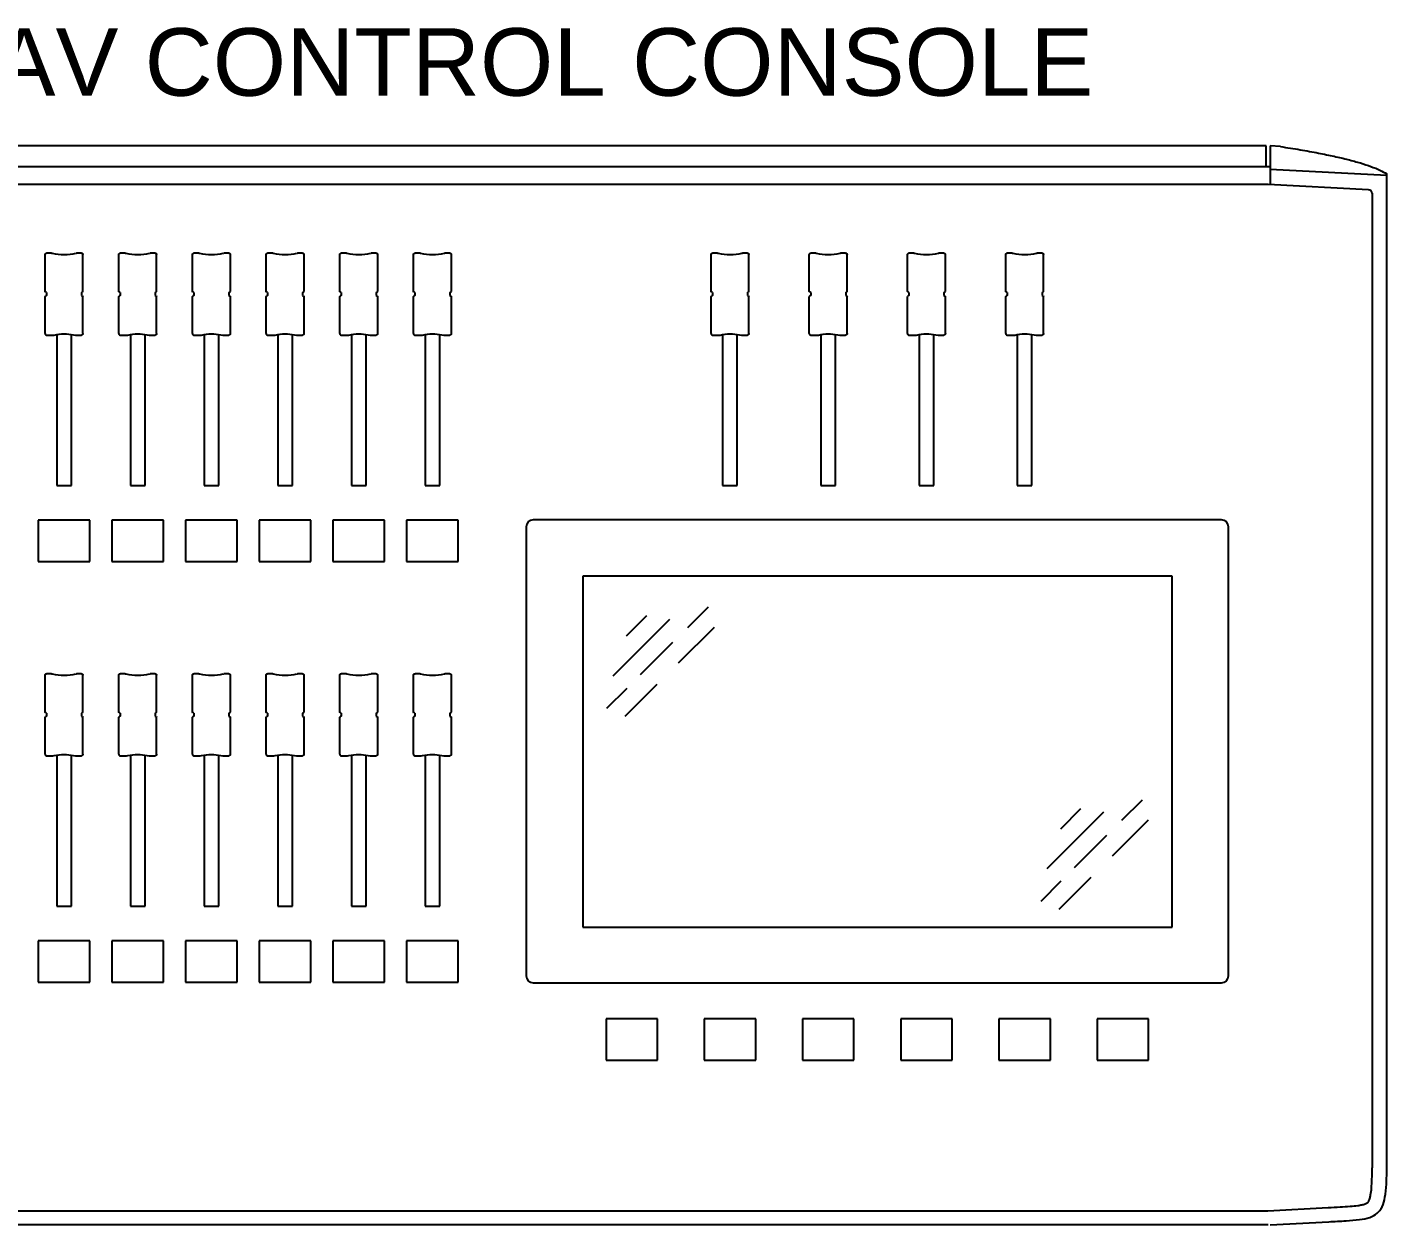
# Model space of a CAD drawing. Extents: x -49 to 275, y -8 to 142.
# Drawn here: x 92.69 to 106.53, y 87.17 to 99.36 of the extents above; entities that cross this region are included whole.
import ezdxf
from ezdxf.enums import TextEntityAlignment as Align

# ---------------------------------------------------------------- set-up
doc = ezdxf.new("R2010")
doc.units = 0
doc.header["$LTSCALE"] = 0.5
doc.header["$MEASUREMENT"] = 0
doc.layers.get('0').update_dxf_attribs({"linetype": 'CONTINUOUS'})
doc.layers.add('RISER', color=7, linetype='CONTINUOUS')
doc.styles.add('ARIAL', font='arial.ttf')

# ---------------------------------------------------------------- blocks, each defined once
blk = doc.blocks.new('*U33')
at = {"layer": 'RISER'}
for p, q in [((11.925, 5.343), (-11.925, 5.343)), ((11.925, 5.129), (11.925, 5.343)), ((12.071, 5.335), (11.965, 5.342)), ((11.965, 5.342), (11.965, 4.949)), ((11.965, 5.129), (-11.965, 5.129)), ((13.154, 5.04), (11.965, 5.102)), ((13.154, -5.057), (13.154, 5.057)), ((11.945, 4.95), (-11.945, 4.95)), ((12.966, 4.896), (11.945, 4.95)), ((13.004, 4.86), (13.004, -5.062)), ((-0.506, 3.859), (-0.506, 4.235)), ((-0.439, 4.25), (-0.49, 4.25)), ((-0.439, 4.25), (-0.435, 4.25)), ((-0.191, 4.25), (-0.187, 4.25)), ((-0.136, 4.25), (-0.187, 4.25)), ((-0.12, 3.859), (-0.12, 4.235)), ((0.244, 3.859), (0.244, 4.235)), ((0.311, 4.25), (0.26, 4.25)), ((0.311, 4.25), (0.315, 4.25)), ((0.559, 4.25), (0.563, 4.25)), ((0.614, 4.25), (0.563, 4.25)), ((0.63, 3.859), (0.63, 4.235)), ((0.994, 3.859), (0.994, 4.235)), ((1.061, 4.25), (1.01, 4.25)), ((1.061, 4.25), (1.065, 4.25)), ((1.309, 4.25), (1.313, 4.25)), ((1.364, 4.25), (1.313, 4.25)), ((1.38, 3.859), (1.38, 4.235)), ((1.744, 3.859), (1.744, 4.235)), ((1.811, 4.25), (1.76, 4.25)), ((1.811, 4.25), (1.815, 4.25)), ((2.059, 4.25), (2.063, 4.25)), ((2.114, 4.25), (2.063, 4.25)), ((2.13, 3.859), (2.13, 4.235)), ((2.494, 3.859), (2.494, 4.235)), ((2.561, 4.25), (2.51, 4.25)), ((2.561, 4.25), (2.565, 4.25)), ((2.809, 4.25), (2.813, 4.25)), ((2.864, 4.25), (2.813, 4.25)), ((2.88, 3.859), (2.88, 4.235)), ((3.244, 3.859), (3.244, 4.235)), ((3.311, 4.25), (3.26, 4.25)), ((3.311, 4.25), (3.315, 4.25)), ((3.559, 4.25), (3.563, 4.25)), ((3.614, 4.25), (3.563, 4.25)), ((3.63, 3.859), (3.63, 4.235)), ((6.274, 3.859), (6.274, 4.235)), ((6.34, 4.25), (6.289, 4.25)), ((6.34, 4.25), (6.345, 4.25)), ((6.588, 4.25), (6.593, 4.25)), ((6.644, 4.25), (6.593, 4.25)), ((6.66, 3.859), (6.66, 4.235)), ((7.274, 3.859), (7.274, 4.235)), ((7.34, 4.25), (7.289, 4.25)), ((7.34, 4.25), (7.345, 4.25)), ((7.588, 4.25), (7.593, 4.25)), ((7.644, 4.25), (7.593, 4.25)), ((7.66, 3.859), (7.66, 4.235)), ((8.274, 3.859), (8.274, 4.235)), ((8.34, 4.25), (8.289, 4.25)), ((8.34, 4.25), (8.345, 4.25)), ((8.588, 4.25), (8.593, 4.25)), ((8.644, 4.25), (8.593, 4.25)), ((8.66, 3.859), (8.66, 4.235)), ((9.274, 3.859), (9.274, 4.235)), ((9.34, 4.25), (9.289, 4.25)), ((9.34, 4.25), (9.345, 4.25)), ((9.588, 4.25), (9.593, 4.25)), ((9.644, 4.25), (9.593, 4.25)), ((9.66, 3.859), (9.66, 4.235)), ((-0.501, 3.854), (-0.506, 3.859)), ((-0.501, 3.814), (-0.506, 3.809)), ((-0.506, 3.432), (-0.506, 3.809)), ((-0.496, 3.854), (-0.501, 3.854)), ((-0.496, 3.814), (-0.501, 3.814)), ((-0.491, 3.849), (-0.496, 3.854)), ((-0.491, 3.819), (-0.496, 3.814)), ((-0.491, 3.849), (-0.491, 3.819)), ((-0.135, 3.849), (-0.13, 3.854)), ((-0.135, 3.849), (-0.135, 3.819)), ((-0.135, 3.819), (-0.13, 3.814)), ((-0.13, 3.854), (-0.125, 3.854)), ((-0.13, 3.814), (-0.125, 3.814)), ((-0.125, 3.854), (-0.12, 3.859)), ((-0.125, 3.814), (-0.12, 3.809)), ((-0.12, 3.432), (-0.12, 3.809)), ((0.249, 3.854), (0.244, 3.859)), ((0.249, 3.814), (0.244, 3.809)), ((0.244, 3.432), (0.244, 3.809)), ((0.254, 3.854), (0.249, 3.854)), ((0.254, 3.814), (0.249, 3.814)), ((0.259, 3.849), (0.254, 3.854)), ((0.259, 3.819), (0.254, 3.814)), ((0.259, 3.849), (0.259, 3.819)), ((0.615, 3.849), (0.62, 3.854)), ((0.615, 3.849), (0.615, 3.819)), ((0.615, 3.819), (0.62, 3.814)), ((0.62, 3.854), (0.625, 3.854)), ((0.62, 3.814), (0.625, 3.814)), ((0.625, 3.854), (0.63, 3.859)), ((0.625, 3.814), (0.63, 3.809)), ((0.63, 3.432), (0.63, 3.809)), ((0.999, 3.854), (0.994, 3.859)), ((0.999, 3.814), (0.994, 3.809)), ((0.994, 3.432), (0.994, 3.809)), ((1.004, 3.854), (0.999, 3.854)), ((1.004, 3.814), (0.999, 3.814)), ((1.009, 3.849), (1.004, 3.854)), ((1.009, 3.819), (1.004, 3.814)), ((1.009, 3.849), (1.009, 3.819)), ((1.365, 3.849), (1.37, 3.854)), ((1.365, 3.849), (1.365, 3.819)), ((1.365, 3.819), (1.37, 3.814)), ((1.37, 3.854), (1.375, 3.854)), ((1.37, 3.814), (1.375, 3.814)), ((1.375, 3.854), (1.38, 3.859)), ((1.375, 3.814), (1.38, 3.809)), ((1.38, 3.432), (1.38, 3.809)), ((1.749, 3.854), (1.744, 3.859)), ((1.749, 3.814), (1.744, 3.809)), ((1.744, 3.432), (1.744, 3.809)), ((1.754, 3.854), (1.749, 3.854)), ((1.754, 3.814), (1.749, 3.814)), ((1.759, 3.849), (1.754, 3.854)), ((1.759, 3.819), (1.754, 3.814)), ((1.759, 3.849), (1.759, 3.819)), ((2.115, 3.849), (2.12, 3.854)), ((2.115, 3.849), (2.115, 3.819)), ((2.115, 3.819), (2.12, 3.814)), ((2.12, 3.854), (2.125, 3.854)), ((2.12, 3.814), (2.125, 3.814)), ((2.125, 3.854), (2.13, 3.859)), ((2.125, 3.814), (2.13, 3.809)), ((2.13, 3.432), (2.13, 3.809)), ((2.499, 3.854), (2.494, 3.859)), ((2.499, 3.814), (2.494, 3.809)), ((2.494, 3.432), (2.494, 3.809)), ((2.504, 3.854), (2.499, 3.854)), ((2.504, 3.814), (2.499, 3.814)), ((2.509, 3.849), (2.504, 3.854)), ((2.509, 3.819), (2.504, 3.814)), ((2.509, 3.849), (2.509, 3.819)), ((2.865, 3.849), (2.87, 3.854)), ((2.865, 3.849), (2.865, 3.819)), ((2.865, 3.819), (2.87, 3.814)), ((2.87, 3.854), (2.875, 3.854)), ((2.87, 3.814), (2.875, 3.814)), ((2.875, 3.854), (2.88, 3.859)), ((2.875, 3.814), (2.88, 3.809)), ((2.88, 3.432), (2.88, 3.809)), ((3.249, 3.854), (3.244, 3.859)), ((3.249, 3.814), (3.244, 3.809)), ((3.244, 3.432), (3.244, 3.809)), ((3.254, 3.854), (3.249, 3.854)), ((3.254, 3.814), (3.249, 3.814)), ((3.259, 3.849), (3.254, 3.854)), ((3.259, 3.819), (3.254, 3.814)), ((3.259, 3.849), (3.259, 3.819)), ((3.615, 3.849), (3.62, 3.854)), ((3.615, 3.849), (3.615, 3.819)), ((3.615, 3.819), (3.62, 3.814)), ((3.62, 3.854), (3.625, 3.854)), ((3.62, 3.814), (3.625, 3.814)), ((3.625, 3.854), (3.63, 3.859)), ((3.625, 3.814), (3.63, 3.809)), ((3.63, 3.432), (3.63, 3.809)), ((6.279, 3.854), (6.274, 3.859)), ((6.279, 3.814), (6.274, 3.809)), ((6.274, 3.432), (6.274, 3.809)), ((6.284, 3.854), (6.279, 3.854)), ((6.284, 3.814), (6.279, 3.814)), ((6.289, 3.849), (6.284, 3.854)), ((6.289, 3.819), (6.284, 3.814)), ((6.289, 3.849), (6.289, 3.819)), ((6.645, 3.849), (6.65, 3.854)), ((6.645, 3.849), (6.645, 3.819)), ((6.645, 3.819), (6.65, 3.814)), ((6.65, 3.854), (6.655, 3.854)), ((6.65, 3.814), (6.655, 3.814)), ((6.655, 3.854), (6.66, 3.859)), ((6.655, 3.814), (6.66, 3.809)), ((6.66, 3.432), (6.66, 3.809)), ((7.279, 3.854), (7.274, 3.859)), ((7.279, 3.814), (7.274, 3.809)), ((7.274, 3.432), (7.274, 3.809)), ((7.284, 3.854), (7.279, 3.854)), ((7.284, 3.814), (7.279, 3.814)), ((7.289, 3.849), (7.284, 3.854)), ((7.289, 3.819), (7.284, 3.814)), ((7.289, 3.849), (7.289, 3.819)), ((7.645, 3.849), (7.65, 3.854)), ((7.645, 3.849), (7.645, 3.819)), ((7.645, 3.819), (7.65, 3.814)), ((7.65, 3.854), (7.655, 3.854)), ((7.65, 3.814), (7.655, 3.814)), ((7.655, 3.854), (7.66, 3.859)), ((7.655, 3.814), (7.66, 3.809)), ((7.66, 3.432), (7.66, 3.809)), ((8.279, 3.854), (8.274, 3.859)), ((8.279, 3.814), (8.274, 3.809)), ((8.274, 3.432), (8.274, 3.809)), ((8.284, 3.854), (8.279, 3.854)), ((8.284, 3.814), (8.279, 3.814)), ((8.289, 3.849), (8.284, 3.854)), ((8.289, 3.819), (8.284, 3.814)), ((8.289, 3.849), (8.289, 3.819)), ((8.645, 3.849), (8.65, 3.854)), ((8.645, 3.849), (8.645, 3.819)), ((8.645, 3.819), (8.65, 3.814)), ((8.65, 3.854), (8.655, 3.854)), ((8.65, 3.814), (8.655, 3.814)), ((8.655, 3.854), (8.66, 3.859)), ((8.655, 3.814), (8.66, 3.809)), ((8.66, 3.432), (8.66, 3.809)), ((9.279, 3.854), (9.274, 3.859)), ((9.279, 3.814), (9.274, 3.809)), ((9.274, 3.432), (9.274, 3.809)), ((9.284, 3.854), (9.279, 3.854)), ((9.284, 3.814), (9.279, 3.814)), ((9.289, 3.849), (9.284, 3.854)), ((9.289, 3.819), (9.284, 3.814)), ((9.289, 3.849), (9.289, 3.819)), ((9.645, 3.849), (9.65, 3.854)), ((9.645, 3.849), (9.645, 3.819)), ((9.645, 3.819), (9.65, 3.814)), ((9.65, 3.854), (9.655, 3.854)), ((9.65, 3.814), (9.655, 3.814)), ((9.655, 3.854), (9.66, 3.859)), ((9.655, 3.814), (9.66, 3.809)), ((9.66, 3.432), (9.66, 3.809)), ((-0.49, 3.416), (-0.428, 3.416)), ((-0.428, 3.416), (-0.412, 3.416)), ((-0.387, 3.419), (-0.387, 1.884)), ((-0.238, 1.884), (-0.238, 3.419)), ((-0.216, 3.417), (-0.195, 3.416)), ((-0.195, 3.416), (-0.136, 3.416)), ((0.26, 3.416), (0.322, 3.416)), ((0.322, 3.416), (0.338, 3.416)), ((0.363, 3.419), (0.363, 1.884)), ((0.512, 1.884), (0.512, 3.419)), ((0.534, 3.417), (0.555, 3.416)), ((0.555, 3.416), (0.614, 3.416)), ((1.01, 3.416), (1.072, 3.416)), ((1.072, 3.416), (1.088, 3.416)), ((1.113, 3.419), (1.113, 1.884)), ((1.262, 1.884), (1.262, 3.419)), ((1.284, 3.417), (1.305, 3.416)), ((1.305, 3.416), (1.364, 3.416)), ((1.76, 3.416), (1.822, 3.416)), ((1.822, 3.416), (1.838, 3.416)), ((1.863, 3.419), (1.863, 1.884)), ((2.012, 1.884), (2.012, 3.419)), ((2.034, 3.417), (2.055, 3.416)), ((2.055, 3.416), (2.114, 3.416)), ((2.51, 3.416), (2.572, 3.416)), ((2.572, 3.416), (2.588, 3.416)), ((2.613, 3.419), (2.613, 1.884)), ((2.762, 1.884), (2.762, 3.419)), ((2.784, 3.417), (2.805, 3.416)), ((2.805, 3.416), (2.864, 3.416)), ((3.26, 3.416), (3.322, 3.416)), ((3.322, 3.416), (3.338, 3.416)), ((3.363, 3.419), (3.363, 1.884)), ((3.512, 1.884), (3.512, 3.419)), ((3.534, 3.417), (3.555, 3.416)), ((3.555, 3.416), (3.614, 3.416)), ((6.289, 3.416), (6.351, 3.416)), ((6.351, 3.416), (6.367, 3.416)), ((6.392, 3.419), (6.392, 1.884)), ((6.541, 1.884), (6.541, 3.419)), ((6.563, 3.417), (6.585, 3.416)), ((6.585, 3.416), (6.644, 3.416)), ((7.289, 3.416), (7.351, 3.416)), ((7.351, 3.416), (7.367, 3.416)), ((7.392, 3.419), (7.392, 1.884)), ((7.541, 1.884), (7.541, 3.419)), ((7.563, 3.417), (7.585, 3.416)), ((7.585, 3.416), (7.644, 3.416)), ((8.289, 3.416), (8.351, 3.416)), ((8.351, 3.416), (8.367, 3.416)), ((8.392, 3.419), (8.392, 1.884)), ((8.541, 1.884), (8.541, 3.419)), ((8.563, 3.417), (8.585, 3.416)), ((8.585, 3.416), (8.644, 3.416)), ((9.289, 3.416), (9.351, 3.416)), ((9.351, 3.416), (9.367, 3.416)), ((9.392, 3.419), (9.392, 1.884)), ((9.541, 1.884), (9.541, 3.419)), ((9.563, 3.417), (9.585, 3.416)), ((9.585, 3.416), (9.644, 3.416)), ((-0.387, 1.884), (-0.238, 1.884)), ((0.363, 1.884), (0.512, 1.884)), ((1.113, 1.884), (1.262, 1.884)), ((1.863, 1.884), (2.012, 1.884)), ((2.613, 1.884), (2.762, 1.884)), ((3.363, 1.884), (3.512, 1.884)), ((6.392, 1.884), (6.541, 1.884)), ((7.392, 1.884), (7.541, 1.884)), ((8.392, 1.884), (8.541, 1.884)), ((9.392, 1.884), (9.541, 1.884)), ((-0.051, 1.533), (-0.575, 1.533)), ((-0.575, 1.533), (-0.575, 1.112)), ((-0.051, 1.112), (-0.051, 1.533)), ((0.699, 1.533), (0.175, 1.533)), ((0.175, 1.533), (0.175, 1.112)), ((0.699, 1.112), (0.699, 1.533)), ((1.449, 1.533), (0.925, 1.533)), ((0.925, 1.533), (0.925, 1.112)), ((1.449, 1.112), (1.449, 1.533)), ((2.199, 1.533), (1.675, 1.533)), ((1.675, 1.533), (1.675, 1.112)), ((2.199, 1.112), (2.199, 1.533)), ((2.949, 1.533), (2.425, 1.533)), ((2.425, 1.533), (2.425, 1.112)), ((2.949, 1.112), (2.949, 1.533)), ((3.699, 1.533), (3.175, 1.533)), ((3.175, 1.533), (3.175, 1.112)), ((3.699, 1.112), (3.699, 1.533)), ((11.47, 1.535), (4.463, 1.535)), ((4.392, 1.464), (4.392, -3.108)), ((11.541, -3.108), (11.541, 1.464)), ((-0.575, 1.112), (-0.051, 1.112)), ((0.175, 1.112), (0.699, 1.112)), ((0.925, 1.112), (1.449, 1.112)), ((1.675, 1.112), (2.199, 1.112)), ((2.425, 1.112), (2.949, 1.112)), ((3.175, 1.112), (3.699, 1.112)), ((4.967, 0.962), (4.967, -2.611)), ((10.967, 0.962), (4.967, 0.962)), ((10.967, -2.611), (10.967, 0.962)), ((5.617, 0.556), (5.411, 0.35)), ((6.243, 0.646), (6.034, 0.437)), ((5.851, 0.521), (5.274, -0.056)), ((6.304, 0.439), (5.94, 0.075)), ((5.882, 0.285), (5.553, -0.044)), ((-0.506, -0.424), (-0.506, -0.048)), ((-0.439, -0.032), (-0.49, -0.032)), ((-0.439, -0.032), (-0.435, -0.033)), ((-0.191, -0.033), (-0.187, -0.032)), ((-0.136, -0.032), (-0.187, -0.032)), ((-0.12, -0.424), (-0.12, -0.048)), ((0.244, -0.424), (0.244, -0.048)), ((0.311, -0.032), (0.26, -0.032)), ((0.311, -0.032), (0.315, -0.033)), ((0.559, -0.033), (0.563, -0.032)), ((0.614, -0.032), (0.563, -0.032)), ((0.63, -0.424), (0.63, -0.048)), ((0.994, -0.424), (0.994, -0.048)), ((1.061, -0.032), (1.01, -0.032)), ((1.061, -0.032), (1.065, -0.033)), ((1.309, -0.033), (1.313, -0.032)), ((1.364, -0.032), (1.313, -0.032)), ((1.38, -0.424), (1.38, -0.048)), ((1.744, -0.424), (1.744, -0.048)), ((1.811, -0.032), (1.76, -0.032)), ((1.811, -0.032), (1.815, -0.033)), ((2.059, -0.033), (2.063, -0.032)), ((2.114, -0.032), (2.063, -0.032)), ((2.13, -0.424), (2.13, -0.048)), ((2.494, -0.424), (2.494, -0.048)), ((2.561, -0.032), (2.51, -0.032)), ((2.561, -0.032), (2.565, -0.033)), ((2.809, -0.033), (2.813, -0.032)), ((2.864, -0.032), (2.813, -0.032)), ((2.88, -0.424), (2.88, -0.048)), ((3.244, -0.424), (3.244, -0.048)), ((3.311, -0.032), (3.26, -0.032)), ((3.311, -0.032), (3.315, -0.033)), ((3.559, -0.033), (3.563, -0.032)), ((3.614, -0.032), (3.563, -0.032)), ((3.63, -0.424), (3.63, -0.048)), ((5.416, -0.181), (5.21, -0.387)), ((5.722, -0.143), (5.397, -0.468)), ((-0.501, -0.429), (-0.506, -0.424)), ((-0.501, -0.469), (-0.506, -0.474)), ((-0.506, -0.851), (-0.506, -0.474)), ((-0.496, -0.429), (-0.501, -0.429)), ((-0.496, -0.469), (-0.501, -0.469)), ((-0.491, -0.434), (-0.496, -0.429)), ((-0.491, -0.464), (-0.496, -0.469)), ((-0.491, -0.434), (-0.491, -0.464)), ((-0.135, -0.434), (-0.13, -0.429)), ((-0.135, -0.434), (-0.135, -0.464)), ((-0.135, -0.464), (-0.13, -0.469)), ((-0.13, -0.429), (-0.125, -0.429)), ((-0.13, -0.469), (-0.125, -0.469)), ((-0.125, -0.429), (-0.12, -0.424)), ((-0.125, -0.469), (-0.12, -0.474)), ((-0.12, -0.851), (-0.12, -0.474)), ((0.249, -0.429), (0.244, -0.424)), ((0.249, -0.469), (0.244, -0.474)), ((0.244, -0.851), (0.244, -0.474)), ((0.254, -0.429), (0.249, -0.429)), ((0.254, -0.469), (0.249, -0.469)), ((0.259, -0.434), (0.254, -0.429)), ((0.259, -0.464), (0.254, -0.469)), ((0.259, -0.434), (0.259, -0.464)), ((0.615, -0.434), (0.62, -0.429)), ((0.615, -0.434), (0.615, -0.464)), ((0.615, -0.464), (0.62, -0.469)), ((0.62, -0.429), (0.625, -0.429)), ((0.62, -0.469), (0.625, -0.469)), ((0.625, -0.429), (0.63, -0.424)), ((0.625, -0.469), (0.63, -0.474)), ((0.63, -0.851), (0.63, -0.474)), ((0.999, -0.429), (0.994, -0.424)), ((0.999, -0.469), (0.994, -0.474)), ((0.994, -0.851), (0.994, -0.474)), ((1.004, -0.429), (0.999, -0.429)), ((1.004, -0.469), (0.999, -0.469)), ((1.009, -0.434), (1.004, -0.429)), ((1.009, -0.464), (1.004, -0.469)), ((1.009, -0.434), (1.009, -0.464)), ((1.365, -0.434), (1.37, -0.429)), ((1.365, -0.434), (1.365, -0.464)), ((1.365, -0.464), (1.37, -0.469)), ((1.37, -0.429), (1.375, -0.429)), ((1.37, -0.469), (1.375, -0.469)), ((1.375, -0.429), (1.38, -0.424)), ((1.375, -0.469), (1.38, -0.474)), ((1.38, -0.851), (1.38, -0.474)), ((1.749, -0.429), (1.744, -0.424)), ((1.749, -0.469), (1.744, -0.474)), ((1.744, -0.851), (1.744, -0.474)), ((1.754, -0.429), (1.749, -0.429)), ((1.754, -0.469), (1.749, -0.469)), ((1.759, -0.434), (1.754, -0.429)), ((1.759, -0.464), (1.754, -0.469)), ((1.759, -0.434), (1.759, -0.464)), ((2.115, -0.434), (2.12, -0.429)), ((2.115, -0.434), (2.115, -0.464)), ((2.115, -0.464), (2.12, -0.469)), ((2.12, -0.429), (2.125, -0.429)), ((2.12, -0.469), (2.125, -0.469)), ((2.125, -0.429), (2.13, -0.424)), ((2.125, -0.469), (2.13, -0.474)), ((2.13, -0.851), (2.13, -0.474)), ((2.499, -0.429), (2.494, -0.424)), ((2.499, -0.469), (2.494, -0.474)), ((2.494, -0.851), (2.494, -0.474)), ((2.504, -0.429), (2.499, -0.429)), ((2.504, -0.469), (2.499, -0.469)), ((2.509, -0.434), (2.504, -0.429)), ((2.509, -0.464), (2.504, -0.469)), ((2.509, -0.434), (2.509, -0.464)), ((2.865, -0.434), (2.87, -0.429)), ((2.865, -0.434), (2.865, -0.464)), ((2.865, -0.464), (2.87, -0.469)), ((2.87, -0.429), (2.875, -0.429)), ((2.87, -0.469), (2.875, -0.469)), ((2.875, -0.429), (2.88, -0.424)), ((2.875, -0.469), (2.88, -0.474)), ((2.88, -0.851), (2.88, -0.474)), ((3.249, -0.429), (3.244, -0.424)), ((3.249, -0.469), (3.244, -0.474)), ((3.244, -0.851), (3.244, -0.474)), ((3.254, -0.429), (3.249, -0.429)), ((3.254, -0.469), (3.249, -0.469)), ((3.259, -0.434), (3.254, -0.429)), ((3.259, -0.464), (3.254, -0.469)), ((3.259, -0.434), (3.259, -0.464)), ((3.615, -0.434), (3.62, -0.429)), ((3.615, -0.434), (3.615, -0.464)), ((3.615, -0.464), (3.62, -0.469)), ((3.62, -0.429), (3.625, -0.429)), ((3.62, -0.469), (3.625, -0.469)), ((3.625, -0.429), (3.63, -0.424)), ((3.625, -0.469), (3.63, -0.474)), ((3.63, -0.851), (3.63, -0.474)), ((-0.49, -0.867), (-0.428, -0.867)), ((-0.428, -0.867), (-0.412, -0.866)), ((-0.387, -0.863), (-0.387, -2.399)), ((-0.238, -2.399), (-0.238, -0.863)), ((-0.216, -0.866), (-0.195, -0.867)), ((-0.195, -0.867), (-0.136, -0.867)), ((0.26, -0.867), (0.322, -0.867)), ((0.322, -0.867), (0.338, -0.866)), ((0.363, -0.863), (0.363, -2.399)), ((0.512, -2.399), (0.512, -0.863)), ((0.534, -0.866), (0.555, -0.867)), ((0.555, -0.867), (0.614, -0.867)), ((1.01, -0.867), (1.072, -0.867)), ((1.072, -0.867), (1.088, -0.866)), ((1.113, -0.863), (1.113, -2.399)), ((1.262, -2.399), (1.262, -0.863)), ((1.284, -0.866), (1.305, -0.867)), ((1.305, -0.867), (1.364, -0.867)), ((1.76, -0.867), (1.822, -0.867)), ((1.822, -0.867), (1.838, -0.866)), ((1.863, -0.863), (1.863, -2.399)), ((2.012, -2.399), (2.012, -0.863)), ((2.034, -0.866), (2.055, -0.867)), ((2.055, -0.867), (2.114, -0.867)), ((2.51, -0.867), (2.572, -0.867)), ((2.572, -0.867), (2.588, -0.866)), ((2.613, -0.863), (2.613, -2.399)), ((2.762, -2.399), (2.762, -0.863)), ((2.784, -0.866), (2.805, -0.867)), ((2.805, -0.867), (2.864, -0.867)), ((3.26, -0.867), (3.322, -0.867)), ((3.322, -0.867), (3.338, -0.866)), ((3.363, -0.863), (3.363, -2.399)), ((3.512, -2.399), (3.512, -0.863)), ((3.534, -0.866), (3.555, -0.867)), ((3.555, -0.867), (3.614, -0.867)), ((10.662, -1.318), (10.453, -1.527)), ((10.27, -1.442), (9.693, -2.019)), ((10.036, -1.408), (9.83, -1.614)), ((10.723, -1.524), (10.359, -1.888)), ((10.301, -1.679), (9.972, -2.007)), ((9.835, -2.144), (9.63, -2.35)), ((10.141, -2.106), (9.816, -2.431)), ((-0.387, -2.399), (-0.238, -2.399)), ((0.363, -2.399), (0.512, -2.399)), ((1.113, -2.399), (1.262, -2.399)), ((1.863, -2.399), (2.012, -2.399)), ((2.613, -2.399), (2.762, -2.399)), ((3.363, -2.399), (3.512, -2.399)), ((4.967, -2.611), (10.967, -2.611)), ((4.967, -2.611), (10.967, -2.611)), ((-0.051, -2.75), (-0.575, -2.75)), ((-0.575, -2.75), (-0.575, -3.171)), ((-0.051, -3.171), (-0.051, -2.75)), ((0.699, -2.75), (0.175, -2.75)), ((0.175, -2.75), (0.175, -3.171)), ((0.699, -3.171), (0.699, -2.75)), ((1.449, -2.75), (0.925, -2.75)), ((0.925, -2.75), (0.925, -3.171)), ((1.449, -3.171), (1.449, -2.75)), ((2.199, -2.75), (1.675, -2.75)), ((1.675, -2.75), (1.675, -3.171)), ((2.199, -3.171), (2.199, -2.75)), ((2.949, -2.75), (2.425, -2.75)), ((2.425, -2.75), (2.425, -3.171)), ((2.949, -3.171), (2.949, -2.75)), ((3.699, -2.75), (3.175, -2.75)), ((3.175, -2.75), (3.175, -3.171)), ((3.699, -3.171), (3.699, -2.75)), ((-0.575, -3.171), (-0.051, -3.171)), ((0.175, -3.171), (0.699, -3.171)), ((0.925, -3.171), (1.449, -3.171)), ((1.675, -3.171), (2.199, -3.171)), ((2.425, -3.171), (2.949, -3.171)), ((3.175, -3.171), (3.699, -3.171)), ((4.463, -3.178), (11.47, -3.178)), ((5.729, -3.545), (5.205, -3.545)), ((5.205, -3.545), (5.205, -3.966)), ((5.729, -3.966), (5.729, -3.545)), ((6.729, -3.545), (6.205, -3.545)), ((6.205, -3.545), (6.205, -3.966)), ((6.729, -3.966), (6.729, -3.545)), ((7.729, -3.545), (7.205, -3.545)), ((7.205, -3.545), (7.205, -3.966)), ((7.729, -3.966), (7.729, -3.545)), ((8.729, -3.545), (8.205, -3.545)), ((8.205, -3.545), (8.205, -3.966)), ((8.729, -3.966), (8.729, -3.545)), ((9.729, -3.545), (9.205, -3.545)), ((9.205, -3.545), (9.205, -3.966)), ((9.729, -3.966), (9.729, -3.545)), ((10.729, -3.545), (10.205, -3.545)), ((10.205, -3.545), (10.205, -3.966)), ((10.729, -3.966), (10.729, -3.545)), ((5.205, -3.966), (5.729, -3.966)), ((6.205, -3.966), (6.729, -3.966)), ((7.205, -3.966), (7.729, -3.966)), ((8.205, -3.966), (8.729, -3.966)), ((9.205, -3.966), (9.729, -3.966)), ((10.205, -3.966), (10.729, -3.966)), ((-11.941, -5.499), (11.941, -5.499)), ((11.941, -5.499), (12.555, -5.467)), ((11.945, -5.643), (-11.945, -5.643)), ((11.965, -5.642), (12.563, -5.611))]:
    blk.add_line(p, q, dxfattribs=at)
for centre, radius, start, end in [((12.965, 4.857), 0.0392, 0.2017, 87.2262), ((-0.313, 4.739), 0.504, 256.0343, 283.9657), ((0.437, 4.739), 0.504, 256.0343, 283.9657), ((1.187, 4.739), 0.504, 256.0343, 283.9657), ((1.937, 4.739), 0.504, 256.0343, 283.9657), ((2.687, 4.739), 0.504, 256.0343, 283.9657), ((3.437, 4.739), 0.504, 256.0343, 283.9657), ((6.467, 4.739), 0.504, 256.0343, 283.9657), ((7.467, 4.739), 0.504, 256.0343, 283.9657), ((8.467, 4.739), 0.504, 256.0343, 283.9657), ((9.467, 4.739), 0.504, 256.0343, 283.9657), ((4.463, 1.464), 0.0708, 89.7864, 179.7846), ((11.47, 1.464), 0.0708, 0.2149, 90.2134), ((-0.313, 0.456), 0.504, 256.0343, 283.9657), ((0.437, 0.456), 0.504, 256.0343, 283.9657), ((1.187, 0.456), 0.504, 256.0343, 283.9657), ((1.937, 0.456), 0.504, 256.0343, 283.9657), ((2.687, 0.456), 0.504, 256.0343, 283.9657), ((3.437, 0.456), 0.504, 256.0343, 283.9657), ((4.463, -3.108), 0.0708, 180.2151, 270.2136), ((11.47, -3.108), 0.0708, 269.7866, 359.7853)]:
    blk.add_arc(centre, radius, start, end, dxfattribs=at)
for points, knots in [([(12.071, 5.335), (12.139, 5.325), (12.275, 5.303), (12.457, 5.27), (12.619, 5.236), (12.763, 5.203), (12.888, 5.168), (12.997, 5.132), (13.089, 5.095), (13.132, 5.069), (13.154, 5.057)], [0, 0, 0, 0, 0.125281, 0.251368, 0.369432, 0.48749, 0.609014, 0.730544, 0.864741, 1, 1, 1, 1]), ([(-0.506, 4.235), (-0.506, 4.237), (-0.505, 4.24), (-0.503, 4.245), (-0.499, 4.248), (-0.494, 4.25), (-0.492, 4.25), (-0.49, 4.25)], [0, 0, 0, 0, 0.214856, 0.429664, 0.644194, 0.85861, 1, 1, 1, 1]), ([(-0.136, 4.25), (-0.134, 4.25), (-0.13, 4.25), (-0.126, 4.247), (-0.122, 4.243), (-0.12, 4.239), (-0.12, 4.236), (-0.12, 4.235)], [0, 0, 0, 0, 0.214811, 0.429658, 0.644213, 0.858624, 1, 1, 1, 1]), ([(0.244, 4.235), (0.244, 4.237), (0.245, 4.24), (0.247, 4.245), (0.251, 4.248), (0.256, 4.25), (0.258, 4.25), (0.26, 4.25)], [0, 0, 0, 0, 0.214856, 0.429664, 0.644194, 0.85861, 1, 1, 1, 1]), ([(0.614, 4.25), (0.616, 4.25), (0.62, 4.25), (0.624, 4.247), (0.628, 4.243), (0.63, 4.239), (0.63, 4.236), (0.63, 4.235)], [0, 0, 0, 0, 0.214811, 0.429658, 0.644213, 0.858624, 1, 1, 1, 1]), ([(0.994, 4.235), (0.994, 4.237), (0.995, 4.24), (0.997, 4.245), (1.001, 4.248), (1.006, 4.25), (1.008, 4.25), (1.01, 4.25)], [0, 0, 0, 0, 0.214856, 0.429664, 0.644194, 0.85861, 1, 1, 1, 1]), ([(1.364, 4.25), (1.366, 4.25), (1.37, 4.25), (1.374, 4.247), (1.378, 4.243), (1.38, 4.239), (1.38, 4.236), (1.38, 4.235)], [0, 0, 0, 0, 0.214811, 0.429658, 0.644213, 0.858624, 1, 1, 1, 1]), ([(1.744, 4.235), (1.744, 4.237), (1.745, 4.24), (1.747, 4.245), (1.751, 4.248), (1.756, 4.25), (1.758, 4.25), (1.76, 4.25)], [0, 0, 0, 0, 0.214856, 0.429664, 0.644194, 0.85861, 1, 1, 1, 1]), ([(2.114, 4.25), (2.116, 4.25), (2.12, 4.25), (2.124, 4.247), (2.128, 4.243), (2.13, 4.239), (2.13, 4.236), (2.13, 4.235)], [0, 0, 0, 0, 0.214811, 0.429658, 0.644213, 0.858624, 1, 1, 1, 1]), ([(2.494, 4.235), (2.494, 4.237), (2.495, 4.24), (2.497, 4.245), (2.501, 4.248), (2.506, 4.25), (2.508, 4.25), (2.51, 4.25)], [0, 0, 0, 0, 0.214856, 0.429664, 0.644194, 0.85861, 1, 1, 1, 1]), ([(2.864, 4.25), (2.866, 4.25), (2.87, 4.25), (2.874, 4.247), (2.878, 4.243), (2.88, 4.239), (2.88, 4.236), (2.88, 4.235)], [0, 0, 0, 0, 0.214811, 0.429658, 0.644213, 0.858624, 1, 1, 1, 1]), ([(3.244, 4.235), (3.244, 4.237), (3.245, 4.24), (3.247, 4.245), (3.251, 4.248), (3.256, 4.25), (3.258, 4.25), (3.26, 4.25)], [0, 0, 0, 0, 0.214856, 0.429664, 0.644194, 0.85861, 1, 1, 1, 1]), ([(3.614, 4.25), (3.616, 4.25), (3.62, 4.25), (3.624, 4.247), (3.628, 4.243), (3.63, 4.239), (3.63, 4.236), (3.63, 4.235)], [0, 0, 0, 0, 0.214811, 0.429658, 0.644213, 0.858624, 1, 1, 1, 1]), ([(6.274, 4.235), (6.274, 4.237), (6.274, 4.24), (6.277, 4.245), (6.281, 4.248), (6.285, 4.25), (6.288, 4.25), (6.289, 4.25)], [0, 0, 0, 0, 0.214856, 0.429664, 0.644194, 0.85861, 1, 1, 1, 1]), ([(6.644, 4.25), (6.646, 4.25), (6.649, 4.25), (6.654, 4.247), (6.657, 4.243), (6.659, 4.239), (6.659, 4.236), (6.66, 4.235)], [0, 0, 0, 0, 0.214811, 0.429658, 0.644213, 0.858624, 1, 1, 1, 1]), ([(7.274, 4.235), (7.274, 4.237), (7.274, 4.24), (7.277, 4.245), (7.281, 4.248), (7.285, 4.25), (7.288, 4.25), (7.289, 4.25)], [0, 0, 0, 0, 0.214856, 0.429664, 0.644194, 0.85861, 1, 1, 1, 1]), ([(7.644, 4.25), (7.646, 4.25), (7.649, 4.25), (7.654, 4.247), (7.657, 4.243), (7.659, 4.239), (7.659, 4.236), (7.66, 4.235)], [0, 0, 0, 0, 0.214811, 0.429658, 0.644213, 0.858624, 1, 1, 1, 1]), ([(8.274, 4.235), (8.274, 4.237), (8.274, 4.24), (8.277, 4.245), (8.281, 4.248), (8.285, 4.25), (8.288, 4.25), (8.289, 4.25)], [0, 0, 0, 0, 0.214856, 0.429664, 0.644194, 0.85861, 1, 1, 1, 1]), ([(8.644, 4.25), (8.646, 4.25), (8.649, 4.25), (8.654, 4.247), (8.657, 4.243), (8.659, 4.239), (8.659, 4.236), (8.66, 4.235)], [0, 0, 0, 0, 0.214811, 0.429658, 0.644213, 0.858624, 1, 1, 1, 1]), ([(9.274, 4.235), (9.274, 4.237), (9.274, 4.24), (9.277, 4.245), (9.281, 4.248), (9.285, 4.25), (9.288, 4.25), (9.289, 4.25)], [0, 0, 0, 0, 0.214856, 0.429664, 0.644194, 0.85861, 1, 1, 1, 1]), ([(9.644, 4.25), (9.646, 4.25), (9.649, 4.25), (9.654, 4.247), (9.657, 4.243), (9.659, 4.239), (9.659, 4.236), (9.66, 4.235)], [0, 0, 0, 0, 0.214811, 0.429658, 0.644213, 0.858624, 1, 1, 1, 1]), ([(-0.506, 3.432), (-0.506, 3.43), (-0.505, 3.426), (-0.503, 3.422), (-0.499, 3.418), (-0.494, 3.416), (-0.492, 3.416), (-0.49, 3.416)], [0, 0, 0, 0, 0.214856, 0.429664, 0.644194, 0.85861, 1, 1, 1, 1]), ([(-0.412, 3.416), (-0.379, 3.423), (-0.314, 3.435), (-0.248, 3.423), (-0.216, 3.417)], [0, 0, 0, 0, 0.505891, 1, 1, 1, 1]), ([(-0.12, 3.432), (-0.12, 3.43), (-0.121, 3.426), (-0.123, 3.422), (-0.127, 3.418), (-0.132, 3.416), (-0.134, 3.416), (-0.136, 3.416)], [0, 0, 0, 0, 0.214856, 0.429664, 0.644194, 0.85861, 1, 1, 1, 1]), ([(0.244, 3.432), (0.244, 3.43), (0.245, 3.426), (0.247, 3.422), (0.251, 3.418), (0.256, 3.416), (0.258, 3.416), (0.26, 3.416)], [0, 0, 0, 0, 0.214856, 0.429664, 0.644194, 0.85861, 1, 1, 1, 1]), ([(0.338, 3.416), (0.371, 3.423), (0.436, 3.435), (0.502, 3.423), (0.534, 3.417)], [0, 0, 0, 0, 0.505891, 1, 1, 1, 1]), ([(0.63, 3.432), (0.63, 3.43), (0.629, 3.426), (0.627, 3.422), (0.623, 3.418), (0.618, 3.416), (0.616, 3.416), (0.614, 3.416)], [0, 0, 0, 0, 0.214856, 0.429664, 0.644194, 0.85861, 1, 1, 1, 1]), ([(0.994, 3.432), (0.994, 3.43), (0.995, 3.426), (0.997, 3.422), (1.001, 3.418), (1.006, 3.416), (1.008, 3.416), (1.01, 3.416)], [0, 0, 0, 0, 0.214856, 0.429664, 0.644194, 0.85861, 1, 1, 1, 1]), ([(1.088, 3.416), (1.121, 3.423), (1.186, 3.435), (1.252, 3.423), (1.284, 3.417)], [0, 0, 0, 0, 0.505891, 1, 1, 1, 1]), ([(1.38, 3.432), (1.38, 3.43), (1.379, 3.426), (1.377, 3.422), (1.373, 3.418), (1.368, 3.416), (1.366, 3.416), (1.364, 3.416)], [0, 0, 0, 0, 0.214856, 0.429664, 0.644194, 0.85861, 1, 1, 1, 1]), ([(1.744, 3.432), (1.744, 3.43), (1.745, 3.426), (1.747, 3.422), (1.751, 3.418), (1.756, 3.416), (1.758, 3.416), (1.76, 3.416)], [0, 0, 0, 0, 0.214856, 0.429664, 0.644194, 0.85861, 1, 1, 1, 1]), ([(1.838, 3.416), (1.871, 3.423), (1.936, 3.435), (2.002, 3.423), (2.034, 3.417)], [0, 0, 0, 0, 0.505891, 1, 1, 1, 1]), ([(2.13, 3.432), (2.13, 3.43), (2.129, 3.426), (2.127, 3.422), (2.123, 3.418), (2.118, 3.416), (2.116, 3.416), (2.114, 3.416)], [0, 0, 0, 0, 0.214856, 0.429664, 0.644194, 0.85861, 1, 1, 1, 1]), ([(2.494, 3.432), (2.494, 3.43), (2.495, 3.426), (2.497, 3.422), (2.501, 3.418), (2.506, 3.416), (2.508, 3.416), (2.51, 3.416)], [0, 0, 0, 0, 0.214856, 0.429664, 0.644194, 0.85861, 1, 1, 1, 1]), ([(2.588, 3.416), (2.621, 3.423), (2.686, 3.435), (2.752, 3.423), (2.784, 3.417)], [0, 0, 0, 0, 0.505891, 1, 1, 1, 1]), ([(2.88, 3.432), (2.88, 3.43), (2.879, 3.426), (2.877, 3.422), (2.873, 3.418), (2.868, 3.416), (2.866, 3.416), (2.864, 3.416)], [0, 0, 0, 0, 0.214856, 0.429664, 0.644194, 0.85861, 1, 1, 1, 1]), ([(3.244, 3.432), (3.244, 3.43), (3.245, 3.426), (3.247, 3.422), (3.251, 3.418), (3.256, 3.416), (3.258, 3.416), (3.26, 3.416)], [0, 0, 0, 0, 0.214856, 0.429664, 0.644194, 0.85861, 1, 1, 1, 1]), ([(3.338, 3.416), (3.371, 3.423), (3.436, 3.435), (3.502, 3.423), (3.534, 3.417)], [0, 0, 0, 0, 0.505891, 1, 1, 1, 1]), ([(3.63, 3.432), (3.63, 3.43), (3.629, 3.426), (3.627, 3.422), (3.623, 3.418), (3.618, 3.416), (3.616, 3.416), (3.614, 3.416)], [0, 0, 0, 0, 0.214856, 0.429664, 0.644194, 0.85861, 1, 1, 1, 1]), ([(6.274, 3.432), (6.274, 3.43), (6.274, 3.426), (6.277, 3.422), (6.281, 3.418), (6.285, 3.416), (6.288, 3.416), (6.289, 3.416)], [0, 0, 0, 0, 0.214856, 0.429664, 0.644194, 0.85861, 1, 1, 1, 1]), ([(6.367, 3.416), (6.4, 3.423), (6.466, 3.435), (6.531, 3.423), (6.563, 3.417)], [0, 0, 0, 0, 0.505891, 1, 1, 1, 1]), ([(6.66, 3.432), (6.659, 3.43), (6.659, 3.426), (6.656, 3.422), (6.652, 3.418), (6.648, 3.416), (6.645, 3.416), (6.644, 3.416)], [0, 0, 0, 0, 0.214856, 0.429664, 0.644194, 0.85861, 1, 1, 1, 1]), ([(7.274, 3.432), (7.274, 3.43), (7.274, 3.426), (7.277, 3.422), (7.281, 3.418), (7.285, 3.416), (7.288, 3.416), (7.289, 3.416)], [0, 0, 0, 0, 0.214856, 0.429664, 0.644194, 0.85861, 1, 1, 1, 1]), ([(7.367, 3.416), (7.4, 3.423), (7.466, 3.435), (7.531, 3.423), (7.563, 3.417)], [0, 0, 0, 0, 0.505891, 1, 1, 1, 1]), ([(7.66, 3.432), (7.659, 3.43), (7.659, 3.426), (7.656, 3.422), (7.652, 3.418), (7.648, 3.416), (7.645, 3.416), (7.644, 3.416)], [0, 0, 0, 0, 0.214856, 0.429664, 0.644194, 0.85861, 1, 1, 1, 1]), ([(8.274, 3.432), (8.274, 3.43), (8.274, 3.426), (8.277, 3.422), (8.281, 3.418), (8.285, 3.416), (8.288, 3.416), (8.289, 3.416)], [0, 0, 0, 0, 0.214856, 0.429664, 0.644194, 0.85861, 1, 1, 1, 1]), ([(8.367, 3.416), (8.4, 3.423), (8.466, 3.435), (8.531, 3.423), (8.563, 3.417)], [0, 0, 0, 0, 0.505891, 1, 1, 1, 1]), ([(8.66, 3.432), (8.659, 3.43), (8.659, 3.426), (8.656, 3.422), (8.652, 3.418), (8.648, 3.416), (8.645, 3.416), (8.644, 3.416)], [0, 0, 0, 0, 0.214856, 0.429664, 0.644194, 0.85861, 1, 1, 1, 1]), ([(9.274, 3.432), (9.274, 3.43), (9.274, 3.426), (9.277, 3.422), (9.281, 3.418), (9.285, 3.416), (9.288, 3.416), (9.289, 3.416)], [0, 0, 0, 0, 0.214856, 0.429664, 0.644194, 0.85861, 1, 1, 1, 1]), ([(9.367, 3.416), (9.4, 3.423), (9.466, 3.435), (9.531, 3.423), (9.563, 3.417)], [0, 0, 0, 0, 0.505891, 1, 1, 1, 1]), ([(9.66, 3.432), (9.659, 3.43), (9.659, 3.426), (9.656, 3.422), (9.652, 3.418), (9.648, 3.416), (9.645, 3.416), (9.644, 3.416)], [0, 0, 0, 0, 0.214856, 0.429664, 0.644194, 0.85861, 1, 1, 1, 1]), ([(-0.506, -0.048), (-0.506, -0.046), (-0.505, -0.043), (-0.503, -0.038), (-0.499, -0.034), (-0.494, -0.033), (-0.492, -0.032), (-0.49, -0.032)], [0, 0, 0, 0, 0.214856, 0.429664, 0.644194, 0.85861, 1, 1, 1, 1]), ([(-0.136, -0.032), (-0.134, -0.033), (-0.13, -0.033), (-0.126, -0.036), (-0.122, -0.039), (-0.12, -0.044), (-0.12, -0.047), (-0.12, -0.048)], [0, 0, 0, 0, 0.214811, 0.429658, 0.644213, 0.858624, 1, 1, 1, 1]), ([(0.244, -0.048), (0.244, -0.046), (0.245, -0.043), (0.247, -0.038), (0.251, -0.034), (0.256, -0.033), (0.258, -0.032), (0.26, -0.032)], [0, 0, 0, 0, 0.214856, 0.429664, 0.644194, 0.85861, 1, 1, 1, 1]), ([(0.614, -0.032), (0.616, -0.033), (0.62, -0.033), (0.624, -0.036), (0.628, -0.039), (0.63, -0.044), (0.63, -0.047), (0.63, -0.048)], [0, 0, 0, 0, 0.214811, 0.429658, 0.644213, 0.858624, 1, 1, 1, 1]), ([(0.994, -0.048), (0.994, -0.046), (0.995, -0.043), (0.997, -0.038), (1.001, -0.034), (1.006, -0.033), (1.008, -0.032), (1.01, -0.032)], [0, 0, 0, 0, 0.214856, 0.429664, 0.644194, 0.85861, 1, 1, 1, 1]), ([(1.364, -0.032), (1.366, -0.033), (1.37, -0.033), (1.374, -0.036), (1.378, -0.039), (1.38, -0.044), (1.38, -0.047), (1.38, -0.048)], [0, 0, 0, 0, 0.214811, 0.429658, 0.644213, 0.858624, 1, 1, 1, 1]), ([(1.744, -0.048), (1.744, -0.046), (1.745, -0.043), (1.747, -0.038), (1.751, -0.034), (1.756, -0.033), (1.758, -0.032), (1.76, -0.032)], [0, 0, 0, 0, 0.214856, 0.429664, 0.644194, 0.85861, 1, 1, 1, 1]), ([(2.114, -0.032), (2.116, -0.033), (2.12, -0.033), (2.124, -0.036), (2.128, -0.039), (2.13, -0.044), (2.13, -0.047), (2.13, -0.048)], [0, 0, 0, 0, 0.214811, 0.429658, 0.644213, 0.858624, 1, 1, 1, 1]), ([(2.494, -0.048), (2.494, -0.046), (2.495, -0.043), (2.497, -0.038), (2.501, -0.034), (2.506, -0.033), (2.508, -0.032), (2.51, -0.032)], [0, 0, 0, 0, 0.214856, 0.429664, 0.644194, 0.85861, 1, 1, 1, 1]), ([(2.864, -0.032), (2.866, -0.033), (2.87, -0.033), (2.874, -0.036), (2.878, -0.039), (2.88, -0.044), (2.88, -0.047), (2.88, -0.048)], [0, 0, 0, 0, 0.214811, 0.429658, 0.644213, 0.858624, 1, 1, 1, 1]), ([(3.244, -0.048), (3.244, -0.046), (3.245, -0.043), (3.247, -0.038), (3.251, -0.034), (3.256, -0.033), (3.258, -0.032), (3.26, -0.032)], [0, 0, 0, 0, 0.214856, 0.429664, 0.644194, 0.85861, 1, 1, 1, 1]), ([(3.614, -0.032), (3.616, -0.033), (3.62, -0.033), (3.624, -0.036), (3.628, -0.039), (3.63, -0.044), (3.63, -0.047), (3.63, -0.048)], [0, 0, 0, 0, 0.214811, 0.429658, 0.644213, 0.858624, 1, 1, 1, 1]), ([(-0.506, -0.851), (-0.506, -0.853), (-0.505, -0.856), (-0.503, -0.861), (-0.499, -0.865), (-0.494, -0.866), (-0.492, -0.867), (-0.49, -0.867)], [0, 0, 0, 0, 0.214856, 0.429664, 0.644194, 0.85861, 1, 1, 1, 1]), ([(-0.412, -0.866), (-0.379, -0.86), (-0.314, -0.848), (-0.248, -0.86), (-0.216, -0.866)], [0, 0, 0, 0, 0.505891, 1, 1, 1, 1]), ([(-0.12, -0.851), (-0.12, -0.853), (-0.121, -0.856), (-0.123, -0.861), (-0.127, -0.865), (-0.132, -0.866), (-0.134, -0.867), (-0.136, -0.867)], [0, 0, 0, 0, 0.214856, 0.429664, 0.644194, 0.85861, 1, 1, 1, 1]), ([(0.244, -0.851), (0.244, -0.853), (0.245, -0.856), (0.247, -0.861), (0.251, -0.865), (0.256, -0.866), (0.258, -0.867), (0.26, -0.867)], [0, 0, 0, 0, 0.214856, 0.429664, 0.644194, 0.85861, 1, 1, 1, 1]), ([(0.338, -0.866), (0.371, -0.86), (0.436, -0.848), (0.502, -0.86), (0.534, -0.866)], [0, 0, 0, 0, 0.505891, 1, 1, 1, 1]), ([(0.63, -0.851), (0.63, -0.853), (0.629, -0.856), (0.627, -0.861), (0.623, -0.865), (0.618, -0.866), (0.616, -0.867), (0.614, -0.867)], [0, 0, 0, 0, 0.214856, 0.429664, 0.644194, 0.85861, 1, 1, 1, 1]), ([(0.994, -0.851), (0.994, -0.853), (0.995, -0.856), (0.997, -0.861), (1.001, -0.865), (1.006, -0.866), (1.008, -0.867), (1.01, -0.867)], [0, 0, 0, 0, 0.214856, 0.429664, 0.644194, 0.85861, 1, 1, 1, 1]), ([(1.088, -0.866), (1.121, -0.86), (1.186, -0.848), (1.252, -0.86), (1.284, -0.866)], [0, 0, 0, 0, 0.505891, 1, 1, 1, 1]), ([(1.38, -0.851), (1.38, -0.853), (1.379, -0.856), (1.377, -0.861), (1.373, -0.865), (1.368, -0.866), (1.366, -0.867), (1.364, -0.867)], [0, 0, 0, 0, 0.214856, 0.429664, 0.644194, 0.85861, 1, 1, 1, 1]), ([(1.744, -0.851), (1.744, -0.853), (1.745, -0.856), (1.747, -0.861), (1.751, -0.865), (1.756, -0.866), (1.758, -0.867), (1.76, -0.867)], [0, 0, 0, 0, 0.214856, 0.429664, 0.644194, 0.85861, 1, 1, 1, 1]), ([(1.838, -0.866), (1.871, -0.86), (1.936, -0.848), (2.002, -0.86), (2.034, -0.866)], [0, 0, 0, 0, 0.505891, 1, 1, 1, 1]), ([(2.13, -0.851), (2.13, -0.853), (2.129, -0.856), (2.127, -0.861), (2.123, -0.865), (2.118, -0.866), (2.116, -0.867), (2.114, -0.867)], [0, 0, 0, 0, 0.214856, 0.429664, 0.644194, 0.85861, 1, 1, 1, 1]), ([(2.494, -0.851), (2.494, -0.853), (2.495, -0.856), (2.497, -0.861), (2.501, -0.865), (2.506, -0.866), (2.508, -0.867), (2.51, -0.867)], [0, 0, 0, 0, 0.214856, 0.429664, 0.644194, 0.85861, 1, 1, 1, 1]), ([(2.588, -0.866), (2.621, -0.86), (2.686, -0.848), (2.752, -0.86), (2.784, -0.866)], [0, 0, 0, 0, 0.505891, 1, 1, 1, 1]), ([(2.88, -0.851), (2.88, -0.853), (2.879, -0.856), (2.877, -0.861), (2.873, -0.865), (2.868, -0.866), (2.866, -0.867), (2.864, -0.867)], [0, 0, 0, 0, 0.214856, 0.429664, 0.644194, 0.85861, 1, 1, 1, 1]), ([(3.244, -0.851), (3.244, -0.853), (3.245, -0.856), (3.247, -0.861), (3.251, -0.865), (3.256, -0.866), (3.258, -0.867), (3.26, -0.867)], [0, 0, 0, 0, 0.214856, 0.429664, 0.644194, 0.85861, 1, 1, 1, 1]), ([(3.338, -0.866), (3.371, -0.86), (3.436, -0.848), (3.502, -0.86), (3.534, -0.866)], [0, 0, 0, 0, 0.505891, 1, 1, 1, 1]), ([(3.63, -0.851), (3.63, -0.853), (3.629, -0.856), (3.627, -0.861), (3.623, -0.865), (3.618, -0.866), (3.616, -0.867), (3.614, -0.867)], [0, 0, 0, 0, 0.214856, 0.429664, 0.644194, 0.85861, 1, 1, 1, 1]), ([(12.555, -5.467), (12.596, -5.465), (12.671, -5.461), (12.772, -5.455), (12.847, -5.448), (12.897, -5.44), (12.928, -5.432), (12.947, -5.424), (12.958, -5.418), (12.964, -5.411), (12.968, -5.405), (12.974, -5.393), (12.982, -5.371), (12.992, -5.327), (12.999, -5.263), (13.003, -5.17), (13.004, -5.101), (13.004, -5.062)], [0, 0, 0, 0, 0.158638, 0.291637, 0.391974, 0.447641, 0.491036, 0.512692, 0.529002, 0.53971, 0.54763, 0.55761, 0.59316, 0.638553, 0.730276, 0.847113, 1, 1, 1, 1]), ([(12.563, -5.611), (12.622, -5.608), (12.726, -5.603), (12.866, -5.593), (12.975, -5.573), (13.046, -5.538), (13.085, -5.496), (13.116, -5.443), (13.14, -5.352), (13.152, -5.217), (13.153, -5.115), (13.154, -5.057)], [0, 0, 0, 0, 0.175967, 0.314059, 0.420333, 0.505539, 0.546237, 0.589246, 0.691235, 0.825448, 1, 1, 1, 1])]:
    blk.add_open_spline(points, degree=3, knots=knots, dxfattribs=at)
at = {"layer": 'RISER', "color": 1, "insert": (0, 5.843), "char_height": 0.6875, "attachment_point": 8, "style": 'ARIAL'}
blk.add_mtext('COLORSOURCE 40 AV CONTROL CONSOLE', dxfattribs=at)
at = {"layer": 'RISER', "color": 1, "style": 'ARIAL'}
blk.add_attdef('STATIONID', text='', height=0.688, dxfattribs=at).set_placement((0, 6.943), align=Align.CENTER)
blk.add_attdef('DRAWINGREF', text='', height=0.688, dxfattribs=at).set_placement((0, -6.143), align=Align.TOP_CENTER)

msp = doc.modelspace()

# ---------------------------------------------------------------- block references
msp.add_blockref('*U33', (93.379, 92.808))

doc.saveas('drawing.dxf')
